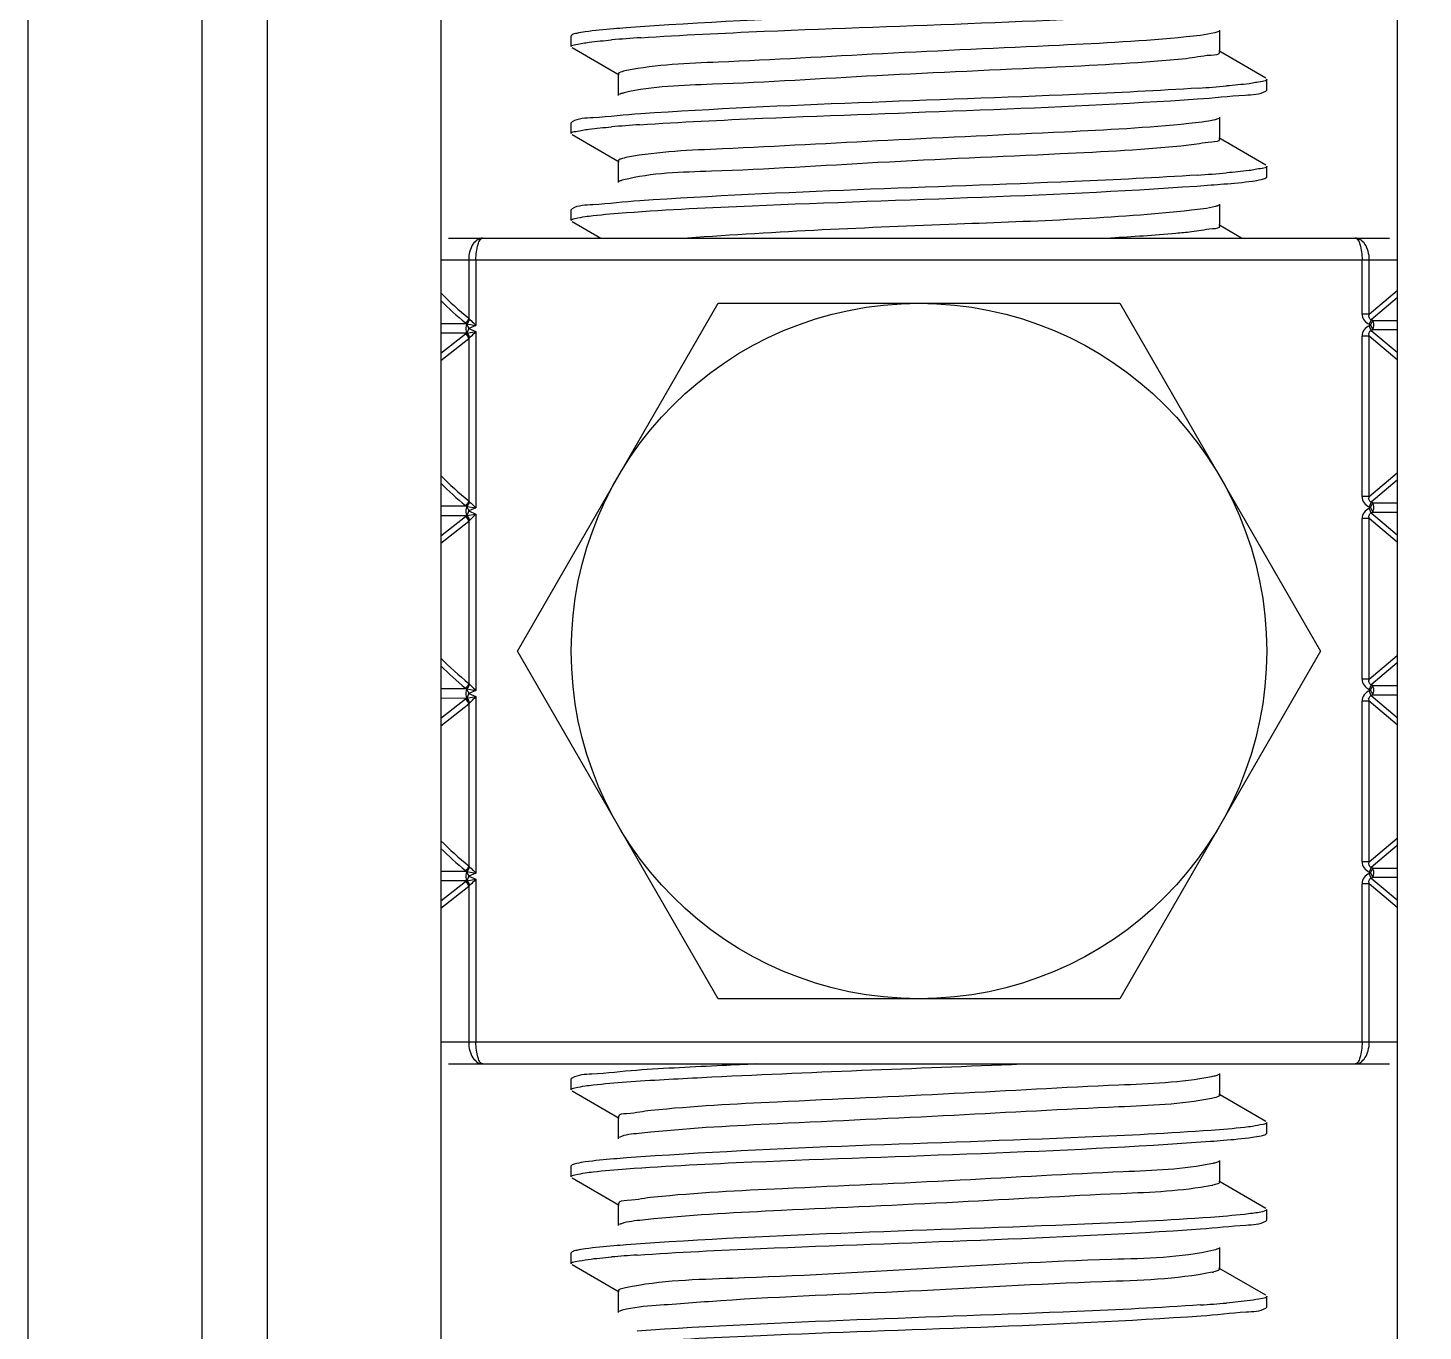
# Model space of a CAD drawing. Extents: x 1169373 to 1354985, y 649019 to 904199.
# Drawn here: x 1279045.6 to 1279320.7, y 805334.9 to 805591.9 of the extents above; entities that cross this region are included whole.
import ezdxf

# ---------------------------------------------------------------- set-up
doc = ezdxf.new("R2010")
doc.units = 0
doc.header["$LTSCALE"] = 1000
doc.header["$MEASUREMENT"] = 0
doc.styles.get("Standard").update_dxf_attribs({"font": 'gbenor.shx', "bigfont": 'gbcbig.shx'})
doc.dimstyles.get("Standard").update_dxf_attribs({"dimscale": 100, "dimtxt": 3.5, "dimasz": 1, "dimexe": 2.5, "dimexo": 3, "dimgap": 1.5, "dimtad": 1, "dimdec": 0, "dimzin": 0, "dimdsep": 46, "dimtxsty": 'Standard', "dimblk": 'ARCHTICK', "dimcen": 0.09, "dimadec": 0, "dimazin": 0, "dimtfac": 1, "dimtdec": 0, "dimtix": 1, "dimtmove": 2, "dimatfit": 3, "dimfxl": 1, "dimtolj": 1, "dimtzin": 0, "dimarcsym": 0})

# ---------------------------------------------------------------- blocks, each defined once
blk = doc.blocks.new('gfhhrryyfd')
at = {"linetype": 'Continuous'}
for p, q in [((3693152.86, -1741005.43), (3693152.86, -1744418.97)), ((3693187.15, -1741005.43), (3693187.15, -1744418.97)), ((3693200.01, -1741005.43), (3693200.01, -1744418.97)), ((3693234.3, -1741005.43), (3693234.3, -1744418.97)), ((3693422.89, -1741005.43), (3693422.89, -1744418.97)), ((3693260.18, -1744040.26), (3693260.01, -1744040.45)), ((3693260.01, -1744042.59), (3693260.01, -1744040.45)), ((3693260.01, -1744042.59), (3693260.01, -1744040.45)), ((3693387.9, -1744043.66), (3693387.9, -1744039.37)), ((3693260.18, -1744042.78), (3693269.48, -1744048.16)), ((3693397.01, -1744048.83), (3693387.71, -1744043.44)), ((3693269.29, -1744047.95), (3693269.29, -1744052.23)), ((3693397.18, -1744051.16), (3693397.18, -1744049.02)), ((3693397.18, -1744051.16), (3693397.18, -1744049.02)), ((3693397.01, -1744051.35), (3693397.18, -1744051.16)), ((3693260.18, -1744057.4), (3693260.01, -1744057.59)), ((3693260.01, -1744059.73), (3693260.01, -1744057.59)), ((3693260.01, -1744059.73), (3693260.01, -1744057.59)), ((3693387.9, -1744060.81), (3693387.9, -1744056.52)), ((3693260.18, -1744059.92), (3693269.48, -1744065.31)), ((3693397.01, -1744065.98), (3693387.71, -1744060.59)), ((3693269.29, -1744065.09), (3693269.29, -1744069.38)), ((3693397.01, -1744068.49), (3693397.18, -1744068.31)), ((3693397.18, -1744068.31), (3693397.18, -1744066.16)), ((3693397.18, -1744068.31), (3693397.18, -1744066.16)), ((3693387.9, -1744077.95), (3693387.9, -1744073.66)), ((3693260.18, -1744074.55), (3693260.01, -1744074.74)), ((3693260.01, -1744076.88), (3693260.01, -1744074.74)), ((3693260.01, -1744076.88), (3693260.01, -1744074.74)), ((3693260.18, -1744077.07), (3693265.84, -1744080.35)), ((3693392.22, -1744080.35), (3693387.71, -1744077.73)), ((3693235.8, -1744080.35), (3693421.39, -1744080.35)), ((3693234.3, -1744084.64), (3693422.89, -1744084.64)), ((3693239.79, -1744084.64), (3693239.79, -1744096.16)), ((3693241.21, -1744084.64), (3693241.21, -1744097.57)), ((3693415.97, -1744095.32), (3693415.97, -1744084.64)), ((3693417.4, -1744095.32), (3693417.4, -1744084.64)), ((3693417.4, -1744095.32), (3693422.89, -1744090.66)), ((3693249.4, -1744161.79), (3693289, -1744093.21)), ((3693289, -1744093.21), (3693368.19, -1744093.21)), ((3693368.19, -1744093.21), (3693407.78, -1744161.79)), ((3693422.89, -1744092.12), (3693417.8, -1744096.44)), ((3693239.91, -1744096.29), (3693239.79, -1744096.16)), ((3693417.4, -1744095.32), (3693415.97, -1744095.32)), ((3693239.33, -1744097.23), (3693234.3, -1744097.23)), ((3693239.42, -1744097.25), (3693239.33, -1744097.23)), ((3693239.45, -1744097.26), (3693241.21, -1744097.57)), ((3693239.84, -1744098.17), (3693239.45, -1744099.07)), ((3693239.45, -1744099.07), (3693241.21, -1744098.76)), ((3693241.21, -1744097.57), (3693239.84, -1744098.17)), ((3693239.84, -1744098.17), (3693241.21, -1744098.76)), ((3693239.96, -1744096.34), (3693239.91, -1744096.29)), ((3693241.21, -1744098.76), (3693241.21, -1744133.57)), ((3693417.8, -1744096.44), (3693417.37, -1744097.35)), ((3693417.67, -1744097.49), (3693417.37, -1744097.35)), ((3693417.37, -1744097.64), (3693417.67, -1744097.49)), ((3693417.8, -1744098.54), (3693417.37, -1744097.64)), ((3693417.67, -1744097.49), (3693418.1, -1744096.58)), ((3693417.67, -1744097.49), (3693418.1, -1744098.4)), ((3693418.1, -1744096.58), (3693417.8, -1744096.44)), ((3693417.8, -1744098.54), (3693418.1, -1744098.4)), ((3693417.8, -1744098.54), (3693422.89, -1744102.87)), ((3693418.1, -1744096.58), (3693422.89, -1744096.58)), ((3693418.1, -1744098.4), (3693422.89, -1744098.4)), ((3693239.31, -1744099.11), (3693234.3, -1744099.09)), ((3693234.3, -1744103.05), (3693239.13, -1744099.23)), ((3693234.3, -1744104.52), (3693239.79, -1744100.17)), ((3693239.31, -1744099.11), (3693239.42, -1744099.08)), ((3693239.42, -1744099.08), (3693239.45, -1744099.07)), ((3693239.79, -1744100.17), (3693239.89, -1744100.05)), ((3693239.79, -1744100.17), (3693239.79, -1744132.16)), ((3693239.89, -1744100.05), (3693239.95, -1744100)), ((3693239.95, -1744100), (3693239.98, -1744099.97)), ((3693417.4, -1744099.66), (3693415.97, -1744099.66)), ((3693415.97, -1744131.33), (3693415.97, -1744099.66)), ((3693422.89, -1744104.33), (3693417.4, -1744099.66)), ((3693417.4, -1744131.33), (3693417.4, -1744099.66)), ((3693417.4, -1744131.33), (3693422.89, -1744126.67)), ((3693422.89, -1744128.12), (3693417.8, -1744132.45)), ((3693417.4, -1744131.33), (3693415.97, -1744131.33)), ((3693239.33, -1744133.23), (3693234.3, -1744133.23)), ((3693239.42, -1744133.26), (3693239.33, -1744133.23)), ((3693239.45, -1744133.27), (3693241.21, -1744133.57)), ((3693239.84, -1744134.17), (3693239.45, -1744135.07)), ((3693239.45, -1744135.07), (3693241.21, -1744134.77)), ((3693239.91, -1744132.3), (3693239.79, -1744132.16)), ((3693241.21, -1744133.57), (3693239.84, -1744134.17)), ((3693239.84, -1744134.17), (3693241.21, -1744134.77)), ((3693239.96, -1744132.35), (3693239.91, -1744132.3)), ((3693241.21, -1744134.77), (3693241.21, -1744169.58)), ((3693417.8, -1744132.45), (3693417.37, -1744133.36)), ((3693417.67, -1744133.5), (3693417.37, -1744133.36)), ((3693417.37, -1744133.64), (3693417.67, -1744133.5)), ((3693417.8, -1744134.55), (3693417.37, -1744133.64)), ((3693417.67, -1744133.5), (3693418.1, -1744132.59)), ((3693417.67, -1744133.5), (3693418.1, -1744134.41)), ((3693418.1, -1744132.59), (3693417.8, -1744132.45)), ((3693417.8, -1744134.55), (3693418.1, -1744134.41)), ((3693417.8, -1744134.55), (3693422.89, -1744138.88)), ((3693418.1, -1744132.59), (3693422.89, -1744132.59)), ((3693418.1, -1744134.41), (3693422.89, -1744134.41)), ((3693239.31, -1744135.11), (3693234.3, -1744135.1)), ((3693234.3, -1744139.06), (3693239.13, -1744135.23)), ((3693234.3, -1744140.52), (3693239.79, -1744136.18)), ((3693239.31, -1744135.11), (3693239.42, -1744135.09)), ((3693239.42, -1744135.09), (3693239.45, -1744135.07)), ((3693239.79, -1744136.18), (3693239.89, -1744136.06)), ((3693239.79, -1744136.18), (3693239.79, -1744168.17)), ((3693239.89, -1744136.06), (3693239.95, -1744136.01)), ((3693239.95, -1744136.01), (3693239.98, -1744135.97)), ((3693417.4, -1744135.67), (3693415.97, -1744135.67)), ((3693415.97, -1744167.33), (3693415.97, -1744135.67)), ((3693422.89, -1744140.33), (3693417.4, -1744135.67)), ((3693417.4, -1744167.33), (3693417.4, -1744135.67)), ((3693289, -1744230.37), (3693249.4, -1744161.79)), ((3693407.78, -1744161.79), (3693368.19, -1744230.37)), ((3693417.4, -1744167.33), (3693422.89, -1744162.67)), ((3693422.89, -1744164.13), (3693417.8, -1744168.45)), ((3693417.4, -1744167.33), (3693415.97, -1744167.33)), ((3693239.33, -1744169.24), (3693234.3, -1744169.24)), ((3693239.42, -1744169.26), (3693239.33, -1744169.24)), ((3693239.45, -1744169.27), (3693241.21, -1744169.58)), ((3693239.84, -1744170.18), (3693239.45, -1744171.08)), ((3693239.91, -1744168.3), (3693239.79, -1744168.17)), ((3693241.21, -1744169.58), (3693239.84, -1744170.18)), ((3693239.84, -1744170.18), (3693241.21, -1744170.77)), ((3693239.96, -1744168.35), (3693239.91, -1744168.3)), ((3693417.8, -1744168.45), (3693417.37, -1744169.36)), ((3693417.67, -1744169.5), (3693417.37, -1744169.36)), ((3693417.37, -1744169.64), (3693417.67, -1744169.5)), ((3693417.8, -1744170.55), (3693417.37, -1744169.64)), ((3693417.67, -1744169.5), (3693418.1, -1744168.59)), ((3693417.67, -1744169.5), (3693418.1, -1744170.41)), ((3693418.1, -1744168.59), (3693417.8, -1744168.45)), ((3693417.8, -1744170.55), (3693418.1, -1744170.41)), ((3693418.1, -1744168.59), (3693422.89, -1744168.59)), ((3693418.1, -1744170.41), (3693422.89, -1744170.41)), ((3693239.31, -1744171.12), (3693234.3, -1744171.1)), ((3693234.3, -1744175.06), (3693239.13, -1744171.24)), ((3693234.3, -1744176.53), (3693239.79, -1744172.18)), ((3693239.31, -1744171.12), (3693239.42, -1744171.09)), ((3693239.42, -1744171.09), (3693239.45, -1744171.08)), ((3693239.45, -1744171.08), (3693241.21, -1744170.77)), ((3693239.79, -1744172.18), (3693239.89, -1744172.06)), ((3693239.79, -1744172.18), (3693239.79, -1744204.17)), ((3693239.89, -1744172.06), (3693239.95, -1744172.01)), ((3693239.95, -1744172.01), (3693239.98, -1744171.98)), ((3693241.21, -1744170.77), (3693241.21, -1744205.58)), ((3693417.4, -1744171.67), (3693415.97, -1744171.67)), ((3693415.97, -1744203.34), (3693415.97, -1744171.67)), ((3693422.89, -1744176.34), (3693417.4, -1744171.67)), ((3693417.4, -1744203.34), (3693417.4, -1744171.67)), ((3693417.8, -1744170.55), (3693422.89, -1744174.88)), ((3693417.4, -1744203.34), (3693422.89, -1744198.68)), ((3693422.89, -1744200.13), (3693417.8, -1744204.46)), ((3693417.4, -1744203.34), (3693415.97, -1744203.34)), ((3693239.33, -1744205.24), (3693234.3, -1744205.24)), ((3693239.42, -1744205.27), (3693239.33, -1744205.24)), ((3693239.45, -1744205.28), (3693241.21, -1744205.58)), ((3693239.84, -1744206.18), (3693239.45, -1744207.08)), ((3693239.91, -1744204.31), (3693239.79, -1744204.17)), ((3693241.21, -1744205.58), (3693239.84, -1744206.18)), ((3693239.84, -1744206.18), (3693241.21, -1744206.78)), ((3693239.96, -1744204.36), (3693239.91, -1744204.31)), ((3693417.8, -1744204.46), (3693417.37, -1744205.37)), ((3693417.67, -1744205.51), (3693417.37, -1744205.37)), ((3693417.37, -1744205.65), (3693417.67, -1744205.51)), ((3693417.8, -1744206.56), (3693417.37, -1744205.65)), ((3693417.67, -1744205.51), (3693418.1, -1744204.6)), ((3693417.67, -1744205.51), (3693418.1, -1744206.42)), ((3693418.1, -1744204.6), (3693417.8, -1744204.46)), ((3693418.1, -1744204.6), (3693422.89, -1744204.6)), ((3693239.31, -1744207.12), (3693234.3, -1744207.11)), ((3693234.3, -1744211.06), (3693239.13, -1744207.24)), ((3693234.3, -1744212.53), (3693239.79, -1744208.19)), ((3693239.31, -1744207.12), (3693239.42, -1744207.1)), ((3693239.42, -1744207.1), (3693239.45, -1744207.08)), ((3693239.45, -1744207.08), (3693241.21, -1744206.78)), ((3693239.79, -1744208.19), (3693239.89, -1744208.07)), ((3693239.79, -1744208.19), (3693239.79, -1744238.94)), ((3693239.89, -1744208.07), (3693239.95, -1744208.02)), ((3693239.95, -1744208.02), (3693239.98, -1744207.98)), ((3693241.21, -1744206.78), (3693241.21, -1744238.94)), ((3693417.4, -1744207.68), (3693415.97, -1744207.68)), ((3693415.97, -1744238.94), (3693415.97, -1744207.68)), ((3693422.89, -1744212.34), (3693417.4, -1744207.68)), ((3693417.4, -1744238.94), (3693417.4, -1744207.68)), ((3693417.8, -1744206.56), (3693418.1, -1744206.42)), ((3693417.8, -1744206.56), (3693422.89, -1744210.89)), ((3693418.1, -1744206.42), (3693422.89, -1744206.42)), ((3693368.19, -1744230.37), (3693289, -1744230.37)), ((3693422.89, -1744238.94), (3693234.3, -1744238.94)), ((3693235.8, -1744243.23), (3693421.39, -1744243.23)), ((3693260.18, -1744246), (3693260.01, -1744246.19)), ((3693260.01, -1744248.33), (3693260.01, -1744246.19)), ((3693260.01, -1744248.33), (3693260.01, -1744246.19)), ((3693387.9, -1744249.4), (3693387.9, -1744245.12)), ((3693260.18, -1744248.52), (3693269.48, -1744253.91)), ((3693397.01, -1744254.57), (3693387.71, -1744249.19)), ((3693269.29, -1744253.69), (3693269.29, -1744257.98)), ((3693397.18, -1744256.9), (3693397.18, -1744254.76)), ((3693397.18, -1744256.9), (3693397.18, -1744254.76)), ((3693397.01, -1744257.09), (3693397.18, -1744256.9)), ((3693260.18, -1744263.15), (3693260.01, -1744263.33)), ((3693260.01, -1744265.48), (3693260.01, -1744263.33)), ((3693260.01, -1744265.48), (3693260.01, -1744263.33)), ((3693387.9, -1744266.55), (3693387.9, -1744262.26)), ((3693260.18, -1744265.66), (3693269.48, -1744271.05)), ((3693397.01, -1744271.72), (3693387.71, -1744266.33)), ((3693269.29, -1744270.83), (3693269.29, -1744275.12)), ((3693397.18, -1744274.05), (3693397.18, -1744271.91)), ((3693397.18, -1744274.05), (3693397.18, -1744271.91)), ((3693397.01, -1744274.24), (3693397.18, -1744274.05)), ((3693260.18, -1744280.29), (3693260.01, -1744280.48)), ((3693260.01, -1744282.62), (3693260.01, -1744280.48)), ((3693260.01, -1744282.62), (3693260.01, -1744280.48)), ((3693387.9, -1744283.69), (3693387.9, -1744279.41)), ((3693260.18, -1744282.81), (3693269.48, -1744288.2)), ((3693397.01, -1744288.86), (3693387.71, -1744283.48)), ((3693269.29, -1744287.98), (3693269.29, -1744292.27)), ((3693397.01, -1744291.38), (3693397.18, -1744291.19)), ((3693397.18, -1744291.19), (3693397.18, -1744289.05)), ((3693397.18, -1744291.19), (3693397.18, -1744289.05))]:
    blk.add_line(p, q, dxfattribs=at)
blk.add_circle((3693328.59, -1744161.79), 68.58, dxfattribs=at)
for centre, radius, start, end in [((3693293.71, -1744348.31), 308.13, 93.7169, 94.7992), ((3693363.89, -1743748.54), 302.87, 273.7623, 274.8008), ((3693293.41, -1744361.71), 304.37, 93.7496, 94.8), ((3693363.6, -1743761.95), 306.61, 273.7294, 274.8001), ((3693287.26, -1744038.23), 74.89, 224.9882, 230.6634), ((3693287.61, -1744038.92), 75.72, 225.2411, 230.1872), ((3693239.98, -1744096.06), 1.33, 230.2237, 240.9585), ((3693239.96, -1744100.28), 1.34, 119.1442, 128.3025), ((3693287.26, -1744074.24), 74.89, 224.9882, 230.6634), ((3693287.61, -1744074.93), 75.72, 225.2411, 230.1872), ((3693239.98, -1744132.07), 1.33, 230.2237, 240.9585), ((3693239.96, -1744136.29), 1.34, 119.1442, 128.3025), ((3693287.26, -1744110.24), 74.89, 224.9882, 230.6634), ((3693287.61, -1744110.93), 75.72, 225.2411, 230.1872), ((3693239.98, -1744168.07), 1.33, 230.2237, 240.9585), ((3693239.96, -1744172.29), 1.34, 119.1442, 128.3025), ((3693287.26, -1744146.25), 74.89, 224.9882, 230.6634), ((3693287.61, -1744146.94), 75.72, 225.2411, 230.1872), ((3693239.98, -1744204.08), 1.33, 230.2237, 240.9585), ((3693239.96, -1744208.3), 1.34, 119.1442, 128.3025), ((3693383.36, -1744252.41), 15.06, 281.3918, 282.1324), ((3693292.7, -1744575.57), 295.31, 93.8282, 94.8033), ((3693383.82, -1744271.74), 12.83, 281.5512, 283.2684), ((3693364.4, -1743995.01), 296.41, 273.8155, 274.8057)]:
    blk.add_arc(centre, radius, start, end, dxfattribs=at)
for points, knots in [([(3693385.95, -1744033.46), (3693377.65, -1744034.06), (3693339.27, -1744035.93), (3693300.84, -1744036.68), (3693270.82, -1744038.89)], [0, 0, 0, 0, 0.216609, 1, 1, 1, 1]), ([(3693273.74, -1744040.83), (3693281.83, -1744040.3), (3693318.51, -1744038.54), (3693355.23, -1744037.66), (3693383.77, -1744035.75)], [0, 0, 0, 0, 0.221018, 1, 1, 1, 1]), ([(3693262.77, -1744039.67), (3693262.2, -1744039.75), (3693261.34, -1744039.9), (3693260.45, -1744040.1), (3693260.18, -1744040.26)], [0, 0, 0, 0, 0.642699, 1, 1, 1, 1]), ([(3693270.82, -1744038.89), (3693269.99, -1744038.95), (3693267.3, -1744039.17), (3693264.62, -1744039.41), (3693262.77, -1744039.67)], [0, 0, 0, 0, 0.307564, 1, 1, 1, 1]), ([(3693381.28, -1744040.68), (3693372.98, -1744041.51), (3693353, -1744042.53), (3693322.24, -1744043.86), (3693293.82, -1744045.54), (3693276.87, -1744046.12), (3693270.9, -1744047.31)], [0, 0, 0, 0, 0.226386, 0.542344, 0.83502, 1, 1, 1, 1]), ([(3693387.71, -1744039.59), (3693387.48, -1744039.73), (3693385.34, -1744040.3), (3693383.18, -1744040.48), (3693381.28, -1744040.68)], [0, 0, 0, 0, 0.123298, 1, 1, 1, 1]), ([(3693260.01, -1744042.59), (3693260.01, -1744042.26), (3693261.77, -1744042.07), (3693262.64, -1744041.82), (3693263.52, -1744041.71)], [0, 0, 0, 0, 0.270608, 1, 1, 1, 1]), ([(3693387.89, -1744043.66), (3693387.9, -1744044.26), (3693384.48, -1744044.29), (3693382.93, -1744044.8), (3693381.28, -1744044.96)], [0, 0, 0, 0, 0.265413, 1, 1, 1, 1]), ([(3693381.28, -1744044.96), (3693372.81, -1744045.81), (3693352.47, -1744046.85), (3693321.28, -1744048.14), (3693292.92, -1744049.99), (3693276.1, -1744050.36), (3693270.43, -1744051.7)], [0, 0, 0, 0, 0.229855, 0.549948, 0.842489, 1, 1, 1, 1]), ([(3693270.9, -1744047.31), (3693270.5, -1744047.39), (3693270.02, -1744047.5), (3693269.3, -1744047.78), (3693269.3, -1744047.95)], [0, 0, 0, 0, 0.707754, 1, 1, 1, 1]), ([(3693397.18, -1744049.02), (3693397.18, -1744049.34), (3693395.46, -1744049.54), (3693394.6, -1744049.78), (3693393.74, -1744049.89)], [0, 0, 0, 0, 0.270923, 1, 1, 1, 1]), ([(3693270.43, -1744051.7), (3693270.24, -1744051.74), (3693269.91, -1744051.83), (3693269.6, -1744051.95), (3693269.48, -1744052.02)], [0, 0, 0, 0, 0.593987, 1, 1, 1, 1]), ([(3693383.77, -1744050.75), (3693375.72, -1744051.29), (3693339.04, -1744053.05), (3693302.33, -1744053.94), (3693273.74, -1744055.83)], [0, 0, 0, 0, 0.219595, 1, 1, 1, 1]), ([(3693383.54, -1744052.91), (3693386.66, -1744052.7), (3693391.03, -1744052.1), (3693395.8, -1744052.04), (3693397.01, -1744051.35)], [0, 0, 0, 0, 0.691216, 1, 1, 1, 1]), ([(3693273.51, -1744057.99), (3693281.57, -1744057.45), (3693318.25, -1744055.69), (3693354.96, -1744054.81), (3693383.54, -1744052.91)], [0, 0, 0, 0, 0.219989, 1, 1, 1, 1]), ([(3693273.74, -1744055.83), (3693270.59, -1744056.04), (3693266.2, -1744056.65), (3693261.4, -1744056.7), (3693260.18, -1744057.4)], [0, 0, 0, 0, 0.691341, 1, 1, 1, 1]), ([(3693387.71, -1744056.74), (3693387.49, -1744056.86), (3693385.54, -1744057.41), (3693383.55, -1744057.58), (3693381.82, -1744057.77)], [0, 0, 0, 0, 0.125495, 1, 1, 1, 1]), ([(3693260.01, -1744059.73), (3693260.01, -1744059.41), (3693261.74, -1744059.21), (3693262.61, -1744058.97), (3693263.48, -1744058.86)], [0, 0, 0, 0, 0.270808, 1, 1, 1, 1]), ([(3693381.82, -1744057.77), (3693373.67, -1744058.62), (3693353.86, -1744059.63), (3693323.17, -1744060.98), (3693294.49, -1744062.62), (3693277.27, -1744063.26), (3693271.12, -1744064.41)], [0, 0, 0, 0, 0.221662, 0.536163, 0.830773, 1, 1, 1, 1]), ([(3693381.82, -1744062.05), (3693373.38, -1744062.93), (3693352.93, -1744063.97), (3693321.49, -1744065.26), (3693292.89, -1744067.2), (3693275.93, -1744067.45), (3693270.29, -1744068.88)], [0, 0, 0, 0, 0.227665, 0.549451, 0.843883, 1, 1, 1, 1]), ([(3693387.89, -1744060.81), (3693387.9, -1744061.36), (3693384.77, -1744061.44), (3693383.33, -1744061.89), (3693381.82, -1744062.05)], [0, 0, 0, 0, 0.266153, 1, 1, 1, 1]), ([(3693271.12, -1744064.41), (3693270.66, -1744064.5), (3693270.14, -1744064.62), (3693269.3, -1744064.9), (3693269.3, -1744065.09)], [0, 0, 0, 0, 0.711573, 1, 1, 1, 1]), ([(3693383.54, -1744067.91), (3693375.46, -1744068.45), (3693338.78, -1744070.21), (3693302.06, -1744071.09), (3693273.51, -1744072.99)], [0, 0, 0, 0, 0.220621, 1, 1, 1, 1]), ([(3693397.18, -1744066.16), (3693397.18, -1744066.49), (3693395.44, -1744066.69), (3693394.57, -1744066.93), (3693393.69, -1744067.04)], [0, 0, 0, 0, 0.270717, 1, 1, 1, 1]), ([(3693394.37, -1744069.09), (3693394.95, -1744069.01), (3693395.83, -1744068.86), (3693396.73, -1744068.66), (3693397.01, -1744068.49)], [0, 0, 0, 0, 0.643431, 1, 1, 1, 1]), ([(3693270.29, -1744068.88), (3693270.13, -1744068.92), (3693269.85, -1744069), (3693269.59, -1744069.1), (3693269.48, -1744069.16)], [0, 0, 0, 0, 0.586829, 1, 1, 1, 1]), ([(3693270.9, -1744075.32), (3693279.16, -1744074.71), (3693317.59, -1744072.84), (3693356.08, -1744072.08), (3693386.2, -1744069.87)], [0, 0, 0, 0, 0.215118, 1, 1, 1, 1]), ([(3693386.2, -1744069.87), (3693387.04, -1744069.81), (3693389.77, -1744069.6), (3693392.49, -1744069.35), (3693394.37, -1744069.09)], [0, 0, 0, 0, 0.307378, 1, 1, 1, 1]), ([(3693273.51, -1744072.99), (3693270.42, -1744073.2), (3693266.1, -1744073.8), (3693261.38, -1744073.86), (3693260.18, -1744074.55)], [0, 0, 0, 0, 0.691044, 1, 1, 1, 1]), ([(3693387.71, -1744073.88), (3693387.51, -1744074), (3693385.73, -1744074.52), (3693383.91, -1744074.68), (3693382.33, -1744074.86)], [0, 0, 0, 0, 0.12782, 1, 1, 1, 1]), ([(3693260.01, -1744076.88), (3693260.01, -1744076.61), (3693261.37, -1744076.38), (3693262.09, -1744076.2), (3693262.79, -1744076.1)], [0, 0, 0, 0, 0.274527, 1, 1, 1, 1]), ([(3693262.79, -1744076.1), (3693263.3, -1744076.03), (3693266, -1744075.7), (3693268.71, -1744075.48), (3693270.9, -1744075.32)], [0, 0, 0, 0, 0.191292, 1, 1, 1, 1]), ([(3693382.33, -1744074.86), (3693366.99, -1744076.52), (3693333.78, -1744077.59), (3693300.62, -1744079.07), (3693282.91, -1744080.35)], [0, 0, 0, 0, 0.464865, 1, 1, 1, 1]), ([(3693382.33, -1744079.14), (3693381.3, -1744079.25), (3693376.02, -1744079.76), (3693370.72, -1744080.09), (3693366.46, -1744080.35)], [0, 0, 0, 0, 0.195123, 1, 1, 1, 1]), ([(3693387.89, -1744077.95), (3693387.9, -1744078.46), (3693385.05, -1744078.58), (3693383.72, -1744078.99), (3693382.33, -1744079.14)], [0, 0, 0, 0, 0.266951, 1, 1, 1, 1]), ([(3693242.59, -1744080.35), (3693242.23, -1744080.35), (3693241.42, -1744080.61), (3693240.52, -1744081.59), (3693239.92, -1744082.99), (3693239.79, -1744084.07), (3693239.79, -1744084.64)], [0, 0, 0, 0, 0.195972, 0.42512, 0.697797, 1, 1, 1, 1]), ([(3693241.21, -1744084.64), (3693241.21, -1744083.6), (3693241.37, -1744082.21), (3693241.91, -1744080.75), (3693242.39, -1744080.35), (3693242.59, -1744080.35)], [0, 0, 0, 0, 0.657525, 0.871922, 1, 1, 1, 1]), ([(3693414.6, -1744080.35), (3693414.8, -1744080.35), (3693415.27, -1744080.75), (3693415.82, -1744082.21), (3693415.97, -1744083.6), (3693415.97, -1744084.64)], [0, 0, 0, 0, 0.128078, 0.342475, 1, 1, 1, 1]), ([(3693417.4, -1744084.64), (3693417.4, -1744084.07), (3693417.26, -1744082.99), (3693416.67, -1744081.59), (3693415.76, -1744080.61), (3693414.96, -1744080.35), (3693414.6, -1744080.35)], [0, 0, 0, 0, 0.302203, 0.57488, 0.804028, 1, 1, 1, 1]), ([(3693415.97, -1744095.32), (3693415.97, -1744095.75), (3693416.27, -1744096.62), (3693416.98, -1744097.17), (3693417.37, -1744097.35)], [0, 0, 0, 0, 0.499355, 1, 1, 1, 1]), ([(3693417.8, -1744096.44), (3693417.59, -1744096.38), (3693417.26, -1744095.97), (3693417.35, -1744095.53), (3693417.4, -1744095.32)], [0, 0, 0, 0, 0.502447, 1, 1, 1, 1]), ([(3693239.44, -1744097.24), (3693239.37, -1744097.37), (3693239.18, -1744097.96), (3693239.21, -1744098.65), (3693239.42, -1744099.08)], [0, 0, 0, 0, 0.236634, 1, 1, 1, 1]), ([(3693239.84, -1744098.17), (3693239.8, -1744098.08), (3693239.67, -1744097.77), (3693239.51, -1744097.47), (3693239.44, -1744097.24)], [0, 0, 0, 0, 0.285481, 1, 1, 1, 1]), ([(3693239.96, -1744096.34), (3693240.06, -1744096.43), (3693240.48, -1744096.83), (3693240.89, -1744097.25), (3693241.21, -1744097.57)], [0, 0, 0, 0, 0.225254, 1, 1, 1, 1]), ([(3693239.98, -1744099.97), (3693240.08, -1744099.88), (3693240.5, -1744099.49), (3693240.9, -1744099.08), (3693241.21, -1744098.76)], [0, 0, 0, 0, 0.226794, 1, 1, 1, 1]), ([(3693417.37, -1744097.64), (3693416.98, -1744097.82), (3693416.27, -1744098.36), (3693415.97, -1744099.23), (3693415.97, -1744099.66)], [0, 0, 0, 0, 0.500643, 1, 1, 1, 1]), ([(3693417.4, -1744099.66), (3693417.35, -1744099.45), (3693417.26, -1744099.01), (3693417.59, -1744098.61), (3693417.8, -1744098.54)], [0, 0, 0, 0, 0.49632, 1, 1, 1, 1]), ([(3693418.1, -1744098.4), (3693418.23, -1744098.12), (3693418.32, -1744097.49), (3693418.23, -1744096.86), (3693418.1, -1744096.58)], [0, 0, 0, 0, 0.500048, 1, 1, 1, 1]), ([(3693415.97, -1744131.33), (3693415.97, -1744131.76), (3693416.27, -1744132.63), (3693416.98, -1744133.17), (3693417.37, -1744133.36)], [0, 0, 0, 0, 0.499355, 1, 1, 1, 1]), ([(3693417.8, -1744132.45), (3693417.59, -1744132.38), (3693417.26, -1744131.98), (3693417.35, -1744131.54), (3693417.4, -1744131.33)], [0, 0, 0, 0, 0.502447, 1, 1, 1, 1]), ([(3693239.44, -1744133.24), (3693239.37, -1744133.37), (3693239.18, -1744133.97), (3693239.21, -1744134.66), (3693239.42, -1744135.09)], [0, 0, 0, 0, 0.236634, 1, 1, 1, 1]), ([(3693239.84, -1744134.17), (3693239.8, -1744134.08), (3693239.67, -1744133.77), (3693239.51, -1744133.47), (3693239.44, -1744133.24)], [0, 0, 0, 0, 0.285481, 1, 1, 1, 1]), ([(3693239.96, -1744132.35), (3693240.06, -1744132.44), (3693240.48, -1744132.84), (3693240.89, -1744133.25), (3693241.21, -1744133.57)], [0, 0, 0, 0, 0.225254, 1, 1, 1, 1]), ([(3693239.98, -1744135.97), (3693240.08, -1744135.89), (3693240.5, -1744135.49), (3693240.9, -1744135.08), (3693241.21, -1744134.77)], [0, 0, 0, 0, 0.226794, 1, 1, 1, 1]), ([(3693417.37, -1744133.64), (3693416.98, -1744133.82), (3693416.27, -1744134.37), (3693415.97, -1744135.24), (3693415.97, -1744135.67)], [0, 0, 0, 0, 0.500643, 1, 1, 1, 1]), ([(3693417.4, -1744135.67), (3693417.35, -1744135.46), (3693417.26, -1744135.02), (3693417.59, -1744134.61), (3693417.8, -1744134.55)], [0, 0, 0, 0, 0.49632, 1, 1, 1, 1]), ([(3693418.1, -1744134.41), (3693418.23, -1744134.13), (3693418.32, -1744133.5), (3693418.23, -1744132.87), (3693418.1, -1744132.59)], [0, 0, 0, 0, 0.500048, 1, 1, 1, 1]), ([(3693415.97, -1744167.33), (3693415.97, -1744167.76), (3693416.27, -1744168.63), (3693416.98, -1744169.18), (3693417.37, -1744169.36)], [0, 0, 0, 0, 0.499355, 1, 1, 1, 1]), ([(3693417.8, -1744168.45), (3693417.59, -1744168.39), (3693417.26, -1744167.98), (3693417.35, -1744167.54), (3693417.4, -1744167.33)], [0, 0, 0, 0, 0.502447, 1, 1, 1, 1]), ([(3693239.44, -1744169.25), (3693239.37, -1744169.38), (3693239.18, -1744169.97), (3693239.21, -1744170.66), (3693239.42, -1744171.09)], [0, 0, 0, 0, 0.236634, 1, 1, 1, 1]), ([(3693239.84, -1744170.18), (3693239.8, -1744170.09), (3693239.67, -1744169.78), (3693239.51, -1744169.48), (3693239.44, -1744169.25)], [0, 0, 0, 0, 0.285481, 1, 1, 1, 1]), ([(3693239.96, -1744168.35), (3693240.06, -1744168.44), (3693240.48, -1744168.84), (3693240.89, -1744169.25), (3693241.21, -1744169.58)], [0, 0, 0, 0, 0.225254, 1, 1, 1, 1]), ([(3693417.37, -1744169.64), (3693416.98, -1744169.83), (3693416.27, -1744170.37), (3693415.97, -1744171.24), (3693415.97, -1744171.67)], [0, 0, 0, 0, 0.500643, 1, 1, 1, 1]), ([(3693418.1, -1744170.41), (3693418.23, -1744170.13), (3693418.32, -1744169.5), (3693418.23, -1744168.87), (3693418.1, -1744168.59)], [0, 0, 0, 0, 0.500048, 1, 1, 1, 1]), ([(3693239.98, -1744171.98), (3693240.08, -1744171.89), (3693240.5, -1744171.5), (3693240.9, -1744171.09), (3693241.21, -1744170.77)], [0, 0, 0, 0, 0.226794, 1, 1, 1, 1]), ([(3693417.4, -1744171.67), (3693417.35, -1744171.46), (3693417.26, -1744171.02), (3693417.59, -1744170.62), (3693417.8, -1744170.55)], [0, 0, 0, 0, 0.49632, 1, 1, 1, 1]), ([(3693415.97, -1744203.34), (3693415.97, -1744203.77), (3693416.27, -1744204.64), (3693416.98, -1744205.18), (3693417.37, -1744205.37)], [0, 0, 0, 0, 0.499355, 1, 1, 1, 1]), ([(3693417.8, -1744204.46), (3693417.59, -1744204.39), (3693417.26, -1744203.99), (3693417.35, -1744203.55), (3693417.4, -1744203.34)], [0, 0, 0, 0, 0.502447, 1, 1, 1, 1]), ([(3693239.44, -1744205.25), (3693239.37, -1744205.38), (3693239.18, -1744205.98), (3693239.21, -1744206.67), (3693239.42, -1744207.1)], [0, 0, 0, 0, 0.236634, 1, 1, 1, 1]), ([(3693239.84, -1744206.18), (3693239.8, -1744206.09), (3693239.67, -1744205.78), (3693239.51, -1744205.48), (3693239.44, -1744205.25)], [0, 0, 0, 0, 0.285481, 1, 1, 1, 1]), ([(3693239.96, -1744204.36), (3693240.06, -1744204.45), (3693240.48, -1744204.85), (3693240.89, -1744205.26), (3693241.21, -1744205.58)], [0, 0, 0, 0, 0.225254, 1, 1, 1, 1]), ([(3693417.37, -1744205.65), (3693416.98, -1744205.83), (3693416.27, -1744206.38), (3693415.97, -1744207.25), (3693415.97, -1744207.68)], [0, 0, 0, 0, 0.500643, 1, 1, 1, 1]), ([(3693418.1, -1744206.42), (3693418.23, -1744206.14), (3693418.32, -1744205.51), (3693418.23, -1744204.88), (3693418.1, -1744204.6)], [0, 0, 0, 0, 0.500048, 1, 1, 1, 1]), ([(3693239.98, -1744207.98), (3693240.08, -1744207.9), (3693240.5, -1744207.5), (3693240.9, -1744207.09), (3693241.21, -1744206.78)], [0, 0, 0, 0, 0.226794, 1, 1, 1, 1]), ([(3693417.4, -1744207.68), (3693417.35, -1744207.47), (3693417.26, -1744207.03), (3693417.59, -1744206.62), (3693417.8, -1744206.56)], [0, 0, 0, 0, 0.49632, 1, 1, 1, 1]), ([(3693239.79, -1744238.94), (3693239.79, -1744239.51), (3693239.92, -1744240.58), (3693240.52, -1744241.98), (3693241.42, -1744242.97), (3693242.23, -1744243.23), (3693242.59, -1744243.23)], [0, 0, 0, 0, 0.302203, 0.57488, 0.804028, 1, 1, 1, 1]), ([(3693242.59, -1744243.23), (3693242.39, -1744243.23), (3693241.91, -1744242.83), (3693241.37, -1744241.37), (3693241.21, -1744239.97), (3693241.21, -1744238.94)], [0, 0, 0, 0, 0.128078, 0.342475, 1, 1, 1, 1]), ([(3693415.97, -1744238.94), (3693415.97, -1744239.97), (3693415.82, -1744241.37), (3693415.27, -1744242.83), (3693414.8, -1744243.23), (3693414.6, -1744243.23)], [0, 0, 0, 0, 0.657525, 0.871922, 1, 1, 1, 1]), ([(3693414.6, -1744243.23), (3693414.96, -1744243.23), (3693415.76, -1744242.97), (3693416.67, -1744241.98), (3693417.26, -1744240.58), (3693417.4, -1744239.51), (3693417.4, -1744238.94)], [0, 0, 0, 0, 0.195972, 0.42512, 0.697797, 1, 1, 1, 1]), ([(3693272.9, -1744244.49), (3693269.96, -1744244.69), (3693265.83, -1744245.26), (3693261.33, -1744245.34), (3693260.18, -1744246)], [0, 0, 0, 0, 0.690228, 1, 1, 1, 1]), ([(3693270.91, -1744246.77), (3693275.85, -1744246.41), (3693301.81, -1744244.99), (3693327.8, -1744244.1), (3693348.82, -1744243.23)], [0, 0, 0, 0, 0.190688, 1, 1, 1, 1]), ([(3693296.55, -1744243.23), (3693294.3, -1744243.33), (3693286.41, -1744243.7), (3693278.53, -1744244.1), (3693272.9, -1744244.49)], [0, 0, 0, 0, 0.286076, 1, 1, 1, 1]), ([(3693260.01, -1744248.33), (3693260.01, -1744248.06), (3693261.37, -1744247.84), (3693262.09, -1744247.65), (3693262.79, -1744247.55)], [0, 0, 0, 0, 0.274524, 1, 1, 1, 1]), ([(3693262.79, -1744247.55), (3693263.3, -1744247.48), (3693266, -1744247.15), (3693268.71, -1744246.93), (3693270.91, -1744246.77)], [0, 0, 0, 0, 0.191293, 1, 1, 1, 1]), ([(3693386.26, -1744245.76), (3693380.25, -1744246.94), (3693363.23, -1744247.53), (3693334.73, -1744249.21), (3693303.95, -1744250.55), (3693284, -1744251.57), (3693275.73, -1744252.41)], [0, 0, 0, 0, 0.165781, 0.45908, 0.774887, 1, 1, 1, 1]), ([(3693387.71, -1744245.33), (3693387.54, -1744245.43), (3693387.05, -1744245.59), (3693386.56, -1744245.7), (3693386.26, -1744245.76)], [0, 0, 0, 0, 0.387259, 1, 1, 1, 1]), ([(3693386.26, -1744250.05), (3693380.25, -1744251.23), (3693363.23, -1744251.82), (3693334.73, -1744253.5), (3693303.95, -1744254.83), (3693284, -1744255.85), (3693275.73, -1744256.69)], [0, 0, 0, 0, 0.165781, 0.45908, 0.774887, 1, 1, 1, 1]), ([(3693387.89, -1744249.4), (3693387.89, -1744249.58), (3693387.15, -1744249.85), (3693386.67, -1744249.96), (3693386.26, -1744250.05)], [0, 0, 0, 0, 0.291748, 1, 1, 1, 1]), ([(3693275.73, -1744252.41), (3693274.12, -1744252.57), (3693272.61, -1744253.05), (3693269.29, -1744253.1), (3693269.3, -1744253.69)], [0, 0, 0, 0, 0.734361, 1, 1, 1, 1]), ([(3693394.37, -1744255.54), (3693393.85, -1744255.62), (3693391.14, -1744255.95), (3693388.41, -1744256.16), (3693386.21, -1744256.33)], [0, 0, 0, 0, 0.191424, 1, 1, 1, 1]), ([(3693397.18, -1744254.76), (3693397.18, -1744255.03), (3693395.8, -1744255.26), (3693395.08, -1744255.44), (3693394.37, -1744255.54)], [0, 0, 0, 0, 0.274347, 1, 1, 1, 1]), ([(3693275.73, -1744256.69), (3693274.94, -1744256.77), (3693272.88, -1744257.07), (3693270.62, -1744257.09), (3693269.48, -1744257.76)], [0, 0, 0, 0, 0.375377, 1, 1, 1, 1]), ([(3693270.87, -1744263.92), (3693279.11, -1744263.31), (3693317.53, -1744261.44), (3693356, -1744260.68), (3693386.11, -1744258.48)], [0, 0, 0, 0, 0.214845, 1, 1, 1, 1]), ([(3693386.21, -1744256.33), (3693377.94, -1744256.93), (3693339.5, -1744258.81), (3693301.01, -1744259.56), (3693270.91, -1744261.77)], [0, 0, 0, 0, 0.215525, 1, 1, 1, 1]), ([(3693386.11, -1744258.48), (3693386.96, -1744258.41), (3693389.7, -1744258.2), (3693392.45, -1744257.96), (3693394.34, -1744257.69)], [0, 0, 0, 0, 0.307299, 1, 1, 1, 1]), ([(3693394.34, -1744257.69), (3693394.93, -1744257.61), (3693395.82, -1744257.45), (3693396.73, -1744257.25), (3693397.01, -1744257.09)], [0, 0, 0, 0, 0.643818, 1, 1, 1, 1]), ([(3693262.79, -1744262.55), (3693262.22, -1744262.63), (3693261.35, -1744262.79), (3693260.45, -1744262.99), (3693260.18, -1744263.15)], [0, 0, 0, 0, 0.643035, 1, 1, 1, 1]), ([(3693262.78, -1744264.7), (3693263.29, -1744264.63), (3693265.98, -1744264.3), (3693268.69, -1744264.08), (3693270.87, -1744263.92)], [0, 0, 0, 0, 0.191287, 1, 1, 1, 1]), ([(3693270.91, -1744261.77), (3693270.07, -1744261.84), (3693267.36, -1744262.05), (3693264.65, -1744262.29), (3693262.79, -1744262.55)], [0, 0, 0, 0, 0.307528, 1, 1, 1, 1]), ([(3693386.52, -1744262.85), (3693380.74, -1744264.09), (3693363.99, -1744264.59), (3693335.77, -1744266.33), (3693304.88, -1744267.64), (3693284.72, -1744268.67), (3693276.28, -1744269.5)], [0, 0, 0, 0, 0.160645, 0.451989, 0.769743, 1, 1, 1, 1]), ([(3693387.71, -1744262.48), (3693387.56, -1744262.56), (3693387.17, -1744262.7), (3693386.77, -1744262.8), (3693386.52, -1744262.85)], [0, 0, 0, 0, 0.396009, 1, 1, 1, 1]), ([(3693260.01, -1744265.48), (3693260.01, -1744265.21), (3693261.37, -1744264.98), (3693262.09, -1744264.8), (3693262.78, -1744264.7)], [0, 0, 0, 0, 0.274583, 1, 1, 1, 1]), ([(3693387.89, -1744266.55), (3693387.89, -1744266.7), (3693387.29, -1744266.96), (3693386.87, -1744267.06), (3693386.52, -1744267.14)], [0, 0, 0, 0, 0.29759, 1, 1, 1, 1]), ([(3693276.28, -1744269.5), (3693274.54, -1744269.67), (3693272.91, -1744270.2), (3693269.29, -1744270.2), (3693269.3, -1744270.83)], [0, 0, 0, 0, 0.735005, 1, 1, 1, 1]), ([(3693386.33, -1744267.18), (3693380.44, -1744268.36), (3693363.64, -1744268.93), (3693335.4, -1744270.62), (3693304.67, -1744271.94), (3693284.66, -1744272.96), (3693276.28, -1744273.78)], [0, 0, 0, 0, 0.163506, 0.454907, 0.771081, 1, 1, 1, 1]), ([(3693397.18, -1744271.91), (3693397.18, -1744271.99), (3693396.17, -1744272.63), (3693395.24, -1744272.57), (3693394.34, -1744272.69)], [0, 0, 0, 0, 0.089011, 1, 1, 1, 1]), ([(3693269.89, -1744274.73), (3693269.82, -1744274.76), (3693269.67, -1744274.81), (3693269.54, -1744274.87), (3693269.48, -1744274.9)], [0, 0, 0, 0, 0.560435, 1, 1, 1, 1]), ([(3693276.28, -1744273.78), (3693275.54, -1744273.86), (3693273.41, -1744274.1), (3693271.23, -1744274.3), (3693269.89, -1744274.73)], [0, 0, 0, 0, 0.346657, 1, 1, 1, 1]), ([(3693386.11, -1744273.48), (3693377.83, -1744274.08), (3693339.41, -1744275.95), (3693300.94, -1744276.71), (3693270.87, -1744278.92)], [0, 0, 0, 0, 0.21594, 1, 1, 1, 1]), ([(3693384.12, -1744275.76), (3693387.11, -1744275.56), (3693391.29, -1744274.98), (3693395.85, -1744274.9), (3693397.01, -1744274.24)], [0, 0, 0, 0, 0.690459, 1, 1, 1, 1]), ([(3693394.34, -1744272.69), (3693393.82, -1744272.77), (3693391.08, -1744273.1), (3693388.33, -1744273.32), (3693386.11, -1744273.48)], [0, 0, 0, 0, 0.191494, 1, 1, 1, 1]), ([(3693272.98, -1744280.92), (3693281.09, -1744280.36), (3693318.14, -1744278.58), (3693355.23, -1744277.72), (3693384.12, -1744275.76)], [0, 0, 0, 0, 0.219125, 1, 1, 1, 1]), ([(3693262.78, -1744279.7), (3693262.21, -1744279.78), (3693261.34, -1744279.93), (3693260.45, -1744280.13), (3693260.18, -1744280.29)], [0, 0, 0, 0, 0.642904, 1, 1, 1, 1]), ([(3693270.87, -1744278.92), (3693270.04, -1744278.98), (3693267.34, -1744279.2), (3693264.64, -1744279.44), (3693262.78, -1744279.7)], [0, 0, 0, 0, 0.307539, 1, 1, 1, 1]), ([(3693386.77, -1744279.94), (3693380.17, -1744281.5), (3693360.81, -1744281.76), (3693329.25, -1744283.7), (3693297.36, -1744285.47), (3693277.65, -1744285.93), (3693270.74, -1744287.38)], [0, 0, 0, 0, 0.174762, 0.494833, 0.817817, 1, 1, 1, 1]), ([(3693387.71, -1744279.62), (3693387.59, -1744279.69), (3693387.28, -1744279.81), (3693386.96, -1744279.89), (3693386.77, -1744279.94)], [0, 0, 0, 0, 0.405964, 1, 1, 1, 1]), ([(3693260.01, -1744282.62), (3693260.01, -1744282.31), (3693261.66, -1744282.1), (3693262.5, -1744281.88), (3693263.33, -1744281.77)], [0, 0, 0, 0, 0.271491, 1, 1, 1, 1]), ([(3693386.39, -1744284.31), (3693379.32, -1744285.76), (3693359.25, -1744286.2), (3693327.05, -1744288.23), (3693297.6, -1744289.25), (3693278.79, -1744290.75), (3693272.24, -1744291.21), (3693270.08, -1744291.82)], [0, 0, 0, 0, 0.185871, 0.51286, 0.832554, 0.942221, 1, 1, 1, 1]), ([(3693387.89, -1744283.69), (3693387.89, -1744283.82), (3693387.41, -1744284.07), (3693387.05, -1744284.16), (3693386.77, -1744284.23)], [0, 0, 0, 0, 0.304804, 1, 1, 1, 1]), ([(3693270.74, -1744287.38), (3693270.37, -1744287.45), (3693269.94, -1744287.55), (3693269.3, -1744287.82), (3693269.3, -1744287.98)], [0, 0, 0, 0, 0.704965, 1, 1, 1, 1]), ([(3693384.12, -1744290.76), (3693376, -1744291.31), (3693338.95, -1744293.1), (3693301.86, -1744293.95), (3693272.98, -1744295.92)], [0, 0, 0, 0, 0.219533, 1, 1, 1, 1]), ([(3693384.24, -1744292.9), (3693387.2, -1744292.7), (3693391.34, -1744292.12), (3693395.86, -1744292.04), (3693397.01, -1744291.38)], [0, 0, 0, 0, 0.690288, 1, 1, 1, 1]), ([(3693397.18, -1744289.05), (3693397.18, -1744289.36), (3693395.54, -1744289.57), (3693394.71, -1744289.79), (3693393.88, -1744289.9)], [0, 0, 0, 0, 0.271562, 1, 1, 1, 1]), ([(3693270.08, -1744291.82), (3693269.96, -1744291.86), (3693269.76, -1744291.92), (3693269.56, -1744292), (3693269.48, -1744292.05)], [0, 0, 0, 0, 0.574666, 1, 1, 1, 1]), ([(3693272.96, -1744298.06), (3693281.08, -1744297.51), (3693318.17, -1744295.72), (3693355.31, -1744294.87), (3693384.24, -1744292.9)], [0, 0, 0, 0, 0.219209, 1, 1, 1, 1])]:
    blk.add_open_spline(points, degree=3, knots=knots, dxfattribs=at)
for points in [[(3693263.52, -1744041.71), (3693264.99, -1744041.53), (3693266.46, -1744041.39), (3693267.93, -1744041.26)], [(3693393.74, -1744049.89), (3693392.24, -1744050.08), (3693390.74, -1744050.22), (3693389.24, -1744050.34)], [(3693263.48, -1744058.86), (3693264.96, -1744058.67), (3693266.45, -1744058.54), (3693267.95, -1744058.41)], [(3693393.69, -1744067.04), (3693392.22, -1744067.22), (3693390.74, -1744067.36), (3693389.25, -1744067.49)], [(3693239.79, -1744096.16), (3693239.69, -1744096.52), (3693239.44, -1744096.87), (3693239.13, -1744097.09)], [(3693239.91, -1744096.29), (3693239.82, -1744096.65), (3693239.62, -1744097), (3693239.33, -1744097.23)], [(3693239.42, -1744097.25), (3693239.68, -1744097.01), (3693239.88, -1744096.69), (3693239.96, -1744096.34)], [(3693239.79, -1744100.17), (3693239.7, -1744099.8), (3693239.44, -1744099.45), (3693239.13, -1744099.23)], [(3693239.89, -1744100.05), (3693239.81, -1744099.69), (3693239.59, -1744099.34), (3693239.31, -1744099.11)], [(3693239.95, -1744100), (3693239.87, -1744099.66), (3693239.68, -1744099.32), (3693239.42, -1744099.08)], [(3693239.98, -1744099.97), (3693239.9, -1744099.63), (3693239.71, -1744099.3), (3693239.45, -1744099.07)], [(3693239.79, -1744132.16), (3693239.69, -1744132.53), (3693239.44, -1744132.88), (3693239.13, -1744133.09)], [(3693239.91, -1744132.3), (3693239.82, -1744132.66), (3693239.62, -1744133), (3693239.33, -1744133.23)], [(3693239.42, -1744133.26), (3693239.68, -1744133.01), (3693239.88, -1744132.69), (3693239.96, -1744132.35)], [(3693239.79, -1744136.18), (3693239.7, -1744135.8), (3693239.44, -1744135.45), (3693239.13, -1744135.23)], [(3693239.89, -1744136.06), (3693239.81, -1744135.7), (3693239.59, -1744135.35), (3693239.31, -1744135.11)], [(3693239.95, -1744136.01), (3693239.87, -1744135.66), (3693239.68, -1744135.32), (3693239.42, -1744135.09)], [(3693239.98, -1744135.97), (3693239.9, -1744135.64), (3693239.71, -1744135.31), (3693239.45, -1744135.07)], [(3693239.79, -1744168.17), (3693239.69, -1744168.53), (3693239.44, -1744168.88), (3693239.13, -1744169.1)], [(3693239.91, -1744168.3), (3693239.82, -1744168.66), (3693239.62, -1744169.01), (3693239.33, -1744169.24)], [(3693239.42, -1744169.26), (3693239.68, -1744169.02), (3693239.88, -1744168.7), (3693239.96, -1744168.35)], [(3693239.79, -1744172.18), (3693239.7, -1744171.81), (3693239.44, -1744171.46), (3693239.13, -1744171.24)], [(3693239.89, -1744172.06), (3693239.81, -1744171.7), (3693239.59, -1744171.35), (3693239.31, -1744171.12)], [(3693239.95, -1744172.01), (3693239.87, -1744171.67), (3693239.68, -1744171.33), (3693239.42, -1744171.09)], [(3693239.98, -1744171.98), (3693239.9, -1744171.64), (3693239.71, -1744171.31), (3693239.45, -1744171.08)], [(3693239.79, -1744204.17), (3693239.69, -1744204.54), (3693239.44, -1744204.89), (3693239.13, -1744205.1)], [(3693239.91, -1744204.31), (3693239.82, -1744204.67), (3693239.62, -1744205.01), (3693239.33, -1744205.24)], [(3693239.42, -1744205.27), (3693239.68, -1744205.02), (3693239.88, -1744204.7), (3693239.96, -1744204.36)], [(3693239.79, -1744208.19), (3693239.7, -1744207.81), (3693239.44, -1744207.46), (3693239.13, -1744207.24)], [(3693239.89, -1744208.07), (3693239.81, -1744207.71), (3693239.59, -1744207.36), (3693239.31, -1744207.12)], [(3693239.95, -1744208.02), (3693239.87, -1744207.67), (3693239.68, -1744207.33), (3693239.42, -1744207.1)], [(3693239.98, -1744207.98), (3693239.9, -1744207.65), (3693239.71, -1744207.32), (3693239.45, -1744207.08)], [(3693263.33, -1744281.77), (3693264.87, -1744281.57), (3693266.42, -1744281.43), (3693267.97, -1744281.29)], [(3693393.88, -1744289.9), (3693392.34, -1744290.1), (3693390.78, -1744290.25), (3693389.23, -1744290.38)]]:
    blk.add_open_spline(points, degree=3, dxfattribs=at)
blk.add_leader([(3693392.36, -1744491.91), (3693997.43, -1744078.66)], dimstyle='Standard', override={"dimgap": 20, "dimtad": 0})

msp = doc.modelspace()

# ---------------------------------------------------------------- block references
at = {"lineweight": -3, "xscale": 0.9999959487468004, "yscale": 0.999995949678123, "zscale": 0.9999959495959999}
msp.add_blockref('gfhhrryyfd', (-2414092.33, 2549623.71), dxfattribs=at)

doc.saveas('drawing.dxf')
